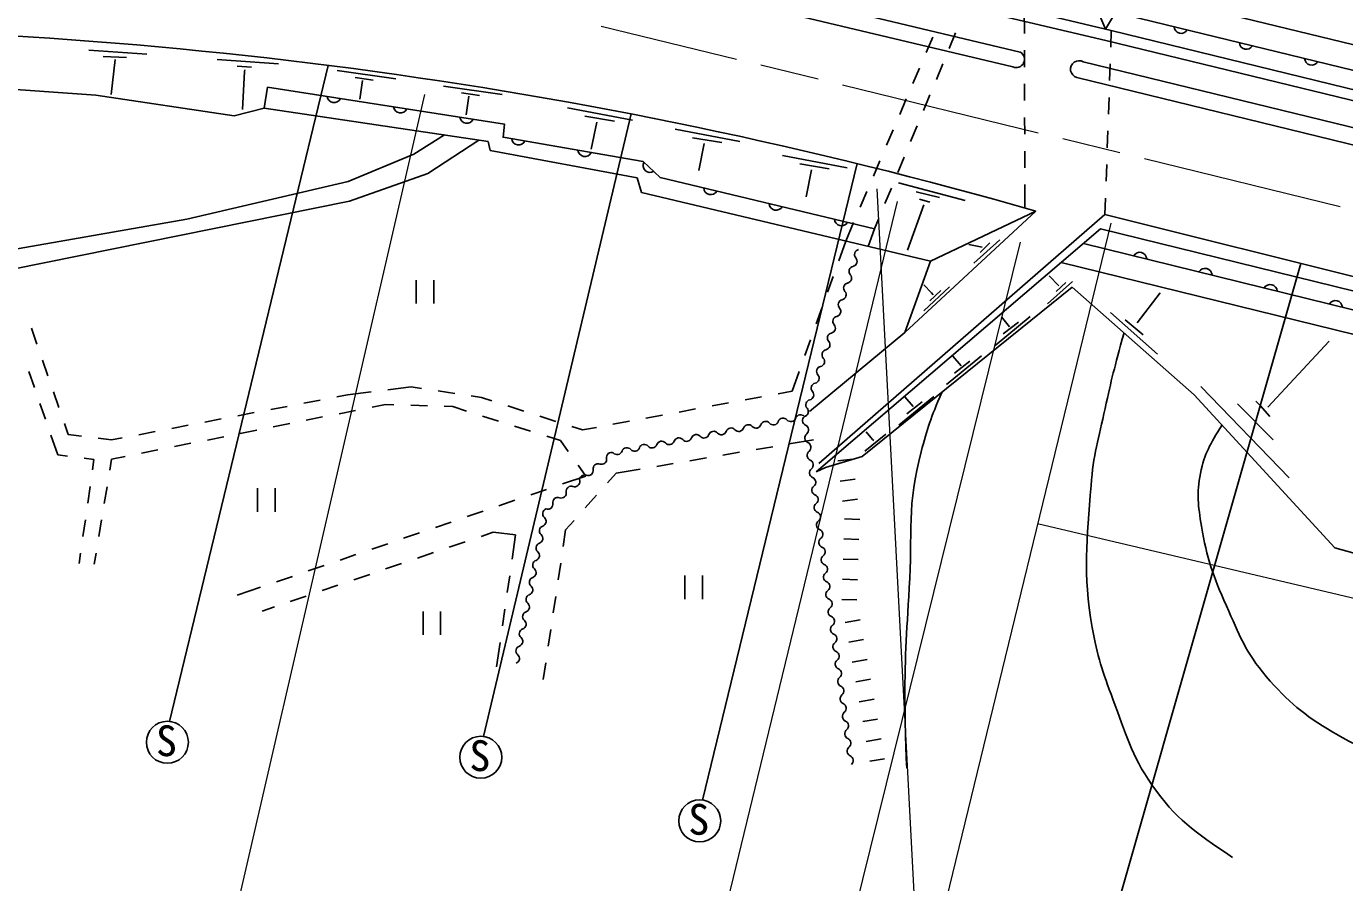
# Model space of a CAD drawing. Units: millimetres at full size, sheet at 1:1000; details may follow other scales. Extents: x 39400 to 680000, y 20000 to 380000.
# Drawn here: x 266836 to 345326, y 264980 to 315969 of the extents above; entities that cross this region are included whole.
import ezdxf
from ezdxf.enums import TextEntityAlignment as Align

# ---------------------------------------------------------------- set-up
doc = ezdxf.new("R2010")
doc.units = ezdxf.units.MM
doc.header["$LTSCALE"] = 1000
doc.linetypes.add('CHAIN', pattern=[18.5, 12, -1.5, 3.5, -1.5])
for name, color, linetype, lineweight in [('M-BGD', 7, 'Continuous', 25), ('M-BMK', 2, 'CHAIN', 13), ('M-STR-HTXT', 7, 'Continuous', 13), ('M-STR-STR1', 1, 'Continuous', 25)]:
    doc.layers.add(name, color=color, linetype=linetype, lineweight=lineweight)
doc.styles.add('ＭＳ ゴシック', font='')
doc.styles.get('ＭＳ ゴシック').set_extended_font_data('MS Gothic')

msp = doc.modelspace()

# ---------------------------------------------------------------- linework, layer by layer
at = {"layer": 'M-BGD'}
for p, q in [((313941, 319174), (331109, 315120)), ((331090, 315801), (329742, 319033)), ((429518, 294581), (331971, 318251)), ((326010, 314441), (313424, 317432)), ((325568, 313551), (313029, 316537)), ((331674, 316801), (331090, 315801)), ((321780, 314659), (322162, 315583)), ((331435, 315720), (435050, 290343)), ((320798, 315328), (320406, 314408)), ((434657, 289919), (331109, 315120)), ((270557, 314552), (274006, 314315)), ((271414, 314184), (272807, 314114)), ((272128, 313997), (271882, 311914)), ((278193, 313992), (281844, 313729)), ((284812, 313646), (275365, 274580)), ((279382, 313604), (280248, 313549)), ((279819, 313276), (279710, 311022)), ((279835, 313378), (279819, 313276)), ((285339, 313340), (288838, 312837)), ((320013, 313488), (319621, 312568)), ((321016, 312811), (321398, 313735)), ((329768, 313857), (460567, 281945)), ((256074, 312932), (270963, 311865)), ((286410, 312930), (287485, 312774)), ((286844, 312743), (286695, 311637)), ((291673, 312413), (295172, 311909)), ((461295, 280658), (329378, 312926)), ((270963, 311865), (279218, 310641)), ((280990, 311097), (281184, 312344)), ((292745, 312003), (293820, 311847)), ((293178, 311816), (293029, 310710)), ((319229, 311649), (318837, 310729)), ((320251, 310962), (320634, 311886)), ((279218, 310641), (280990, 311097)), ((280990, 311097), (294322, 309118)), ((299056, 311121), (302917, 310384)), ((294047, 273689), (302846, 310753)), ((300091, 310612), (301847, 310331)), ((300794, 310261), (300460, 308664)), ((289902, 308359), (291731, 309503)), ((305461, 309848), (309322, 309111)), ((306496, 309339), (308252, 309058)), ((318445, 309809), (318053, 308889)), ((319487, 309114), (319869, 310038)), ((293774, 309200), (290732, 307213)), ((294322, 309118), (294445, 308574)), ((294445, 308574), (303200, 306942)), ((307199, 308988), (306865, 307390)), ((285992, 306740), (289902, 308359)), ((316296, 307800), (307098, 269895)), ((311852, 308285), (315713, 307548)), ((312887, 307776), (314643, 307495)), ((317660, 307969), (317268, 307049)), ((318723, 307266), (319105, 308190)), ((290732, 307213), (286071, 305555)), ((303200, 306942), (303463, 306082)), ((313589, 307425), (313256, 305828)), ((276395, 304488), (285992, 306740)), ((316876, 306129), (316484, 305209)), ((317958, 305418), (318341, 306342)), ((318770, 306650), (322737, 305608)), ((319812, 306123), (321204, 305784)), ((286071, 305555), (265922, 301488)), ((303463, 306082), (320662, 301986)), ((320268, 305351), (319308, 302636)), ((320010, 305679), (320631, 305503)), ((331058, 304760), (314028, 289937)), ((326938, 304965), (319144, 297748)), ((320662, 301986), (326938, 304965)), ((401405, 287196), (331058, 304760)), ((265139, 302514), (276395, 304488)), ((313870, 289437), (330800, 303918)), ((316092, 304289), (315622, 303186)), ((317337, 303915), (316958, 302868)), ((317337, 303915), (317576, 304494)), ((330800, 303918), (402013, 286400)), ((315622, 303186), (315204, 302015)), ((324789, 303259), (323244, 301863)), ((324211, 303088), (323618, 302510)), ((387527, 288796), (329779, 303045)), ((323743, 302830), (322955, 302971)), ((319144, 297748), (320662, 301986)), ((328455, 301913), (387033, 287480)), ((342720, 301848), (331759, 263476)), ((290053, 300861), (290053, 299461)), ((291103, 299461), (291103, 300861)), ((314868, 301074), (314532, 300132)), ((329118, 300785), (327636, 299443)), ((328315, 300528), (327730, 301113)), ((328728, 300707), (328151, 300185)), ((329107, 300436), (316608, 290358)), ((320724, 300092), (320264, 300576)), ((321808, 300466), (320264, 299031)), ((321286, 300240), (320623, 299616)), ((320825, 299990), (320724, 300092)), ((336374, 294037), (329107, 300436)), ((332977, 298308), (334342, 300110)), ((314196, 299190), (313860, 298248)), ((326598, 298689), (324523, 296972)), ((325381, 298080), (324890, 298665)), ((325912, 298361), (324991, 297651)), ((331383, 298932), (334192, 296457)), ((332267, 298503), (333328, 297598)), ((267463, 297046), (267135, 297991)), ((319144, 297748), (313474, 293026)), ((313524, 297306), (313187, 296364)), ((340746, 293289), (344415, 297221)), ((268118, 295156), (267791, 296101)), ((323706, 296357), (321631, 294641)), ((322489, 295748), (321998, 296333)), ((323020, 296029), (322099, 295319)), ((266982, 295408), (267311, 294464)), ((312851, 295423), (312434, 294252)), ((289750, 294502), (288351, 294327)), ((290360, 294410), (289750, 294502)), ((336762, 294527), (342027, 289076)), ((268774, 293267), (268446, 294211)), ((284331, 293717), (283349, 293530)), ((285959, 294028), (285313, 293905)), ((287359, 294203), (285959, 294028)), ((292338, 294112), (291349, 294261)), ((293937, 293870), (293327, 293962)), ((294559, 293670), (293937, 293870)), ((310611, 293914), (309628, 293732)), ((312434, 294252), (311595, 294096)), ((320859, 293938), (318784, 292221)), ((319642, 293329), (319150, 293914)), ((320172, 293610), (319252, 292900)), ((344747, 284914), (336374, 294037)), ((340044, 293658), (340303, 293386)), ((267641, 293520), (267970, 292575)), ((280402, 292967), (279420, 292779)), ((282367, 293342), (281384, 293154)), ((285456, 292905), (286437, 293102)), ((287417, 293298), (288217, 293458)), ((288217, 293458), (288719, 293441)), ((289718, 293408), (290718, 293375)), ((291717, 293343), (292219, 293326)), ((292219, 293326), (293047, 293065)), ((296463, 293056), (295511, 293363)), ((304712, 292820), (303729, 292638)), ((306679, 293185), (305695, 293002)), ((308645, 293549), (307662, 293367)), ((338947, 293500), (341080, 291341)), ((340303, 293386), (340869, 292728)), ((269332, 291659), (269101, 292322)), ((276473, 292216), (275491, 292029)), ((278438, 292592), (277455, 292404)), ((281534, 292121), (282515, 292317)), ((283495, 292513), (284476, 292709)), ((294001, 292764), (294954, 292463)), ((295908, 292162), (296862, 291861)), ((298366, 292442), (297414, 292749)), ((299940, 291935), (299318, 292136)), ((300779, 292091), (299940, 291935)), ((302746, 292455), (301762, 292273)), ((268300, 291631), (268713, 290447)), ((270119, 291562), (269332, 291659)), ((271899, 291343), (271111, 291439)), ((272544, 291466), (271899, 291343)), ((274509, 291841), (273527, 291653)), ((277612, 291336), (278592, 291532)), ((279573, 291728), (280553, 291924)), ((297815, 291560), (298643, 291299)), ((298643, 291299), (299104, 290653)), ((313693, 291349), (312257, 291106)), ((318010, 291679), (316756, 290681)), ((317214, 291372), (316834, 291825)), ((317287, 291300), (317214, 291372)), ((268713, 290447), (269287, 290377)), ((273690, 290551), (274670, 290747)), ((275651, 290943), (276631, 291140)), ((309299, 290605), (308313, 290438)), ((311271, 290939), (310285, 290772)), ((270280, 290255), (270854, 290184)), ((270854, 290184), (270766, 289558)), ((271801, 289537), (271910, 290195)), ((271910, 290195), (272709, 290355)), ((299684, 289838), (300144, 289192)), ((305356, 289936), (304370, 289769)), ((307327, 290271), (306342, 290103)), ((313870, 289437), (314423, 289700)), ((314423, 289700), (316608, 290358)), ((316051, 290190), (315157, 290088)), ((300144, 289192), (298759, 288719)), ((301948, 289359), (301445, 288794)), ((303384, 289602), (301948, 289359)), ((316187, 288998), (315293, 288896)), ((270626, 288568), (270486, 287578)), ((271474, 287564), (271637, 288550)), ((280590, 288464), (280590, 287064)), ((281640, 287064), (281640, 288464)), ((297813, 288395), (296867, 288071)), ((295920, 287748), (294974, 287424)), ((300780, 288047), (300114, 287301)), ((316324, 287806), (315430, 287704)), ((270347, 286587), (270207, 285597)), ((271147, 285591), (271310, 286577)), ((294028, 287101), (293082, 286777)), ((299449, 286554), (298946, 285989)), ((316452, 286614), (315553, 286645)), ((290243, 285806), (289297, 285483)), ((292136, 286453), (291189, 286130)), ((294632, 285848), (293906, 285600)), ((294632, 285848), (295966, 285690)), ((298946, 285989), (298797, 284996)), ((288351, 285159), (287405, 284835)), ((292959, 285277), (292013, 284953)), ((295966, 285690), (295756, 284235)), ((316411, 285414), (315511, 285445)), ((270067, 284607), (269979, 283981)), ((270874, 283946), (270983, 284604)), ((286459, 284512), (285512, 284188)), ((291067, 284630), (290121, 284307)), ((316369, 284215), (315470, 284246)), ((352409, 282781), (344747, 284914)), ((284566, 283864), (283620, 283541)), ((289174, 283983), (288228, 283660)), ((298649, 284007), (298501, 283018)), ((280781, 282570), (279396, 282096)), ((282674, 283217), (281728, 282894)), ((285389, 282690), (284443, 282367)), ((287282, 283337), (286335, 283013)), ((295613, 283245), (295470, 282256)), ((306049, 283266), (306049, 281866)), ((307099, 281866), (307099, 283266)), ((316327, 283016), (315428, 283047)), ((283497, 282043), (282550, 281720)), ((298353, 282029), (298205, 281040)), ((316286, 281816), (315386, 281848)), ((281604, 281397), (280877, 281148)), ((290453, 281133), (290453, 279733)), ((291503, 279733), (291503, 281133)), ((295327, 281266), (295184, 280276)), ((316477, 280633), (315590, 280477)), ((298057, 280051), (297909, 279062)), ((316685, 279452), (315798, 279295)), ((295040, 279286), (294830, 277831)), ((297761, 278073), (297612, 277081)), ((316893, 278270), (316007, 278114)), ((317101, 277088), (316215, 276932)), ((317309, 275906), (316423, 275750)), ((317517, 274724), (316631, 274568)), ((317725, 273542), (316839, 273386)), ((317934, 272361), (317047, 272205))]:
    msp.add_line(p, q, dxfattribs=at)
for points in [[(331674, 316801), (428182, 293323), (435050, 290343)], [(281184, 312344), (295299, 310155), (295220, 309365), (303566, 307917), (304567, 306969), (317337, 303915)]]:
    msp.add_lwpolyline(points, dxfattribs=at)
for centre in [(275232, 273337), (293893, 272448), (306926, 268657)]:
    msp.add_circle(centre, 1250, dxfattribs=at)
for centre, radius, start, end in [((249406, 35280), 280609, 73.96063, 90.92739), ((335588, 315969), 417, 182.58682, 330.06641), ((339475, 315024), 417, 182.58682, 330.06641), ((325766, 314008), 497, 246.56174, 60.57652), ((343362, 314078), 417, 182.58682, 330.06641), ((329514, 313416), 509, 60.05005, 254.48313), ((285154, 311846), 417, 187.44632, 334.92591), ((289107, 311233), 417, 187.44632, 334.92591), ((293060, 310620), 417, 187.44632, 334.92591), ((296148, 309322), 417, 186.41728, 333.89687), ((300089, 308639), 417, 186.41728, 333.89687), ((303974, 307691), 417, 152.80836, 300.28795), ((307582, 306368), 417, 182.80916, 330.28875), ((311473, 305437), 417, 182.80916, 330.28875), ((315363, 304507), 417, 182.80916, 330.28875), ((316443, 302378), 302, 102.29775, 221.78377), ((333129, 302099), 417, 2.39958, 149.87917), ((316121, 301384), 302, 102.29775, 221.78377), ((315992, 301975), 302, 282.29775, 41.78377), ((337013, 301140), 417, 2.39958, 149.87917), ((315799, 300390), 302, 102.29775, 221.78377), ((315670, 300981), 302, 282.29775, 41.78377), ((315348, 299987), 302, 282.29775, 41.78377), ((340896, 300182), 417, 2.39958, 149.87917), ((315026, 298994), 302, 282.29775, 41.78377), ((315477, 299396), 302, 102.29775, 221.78377), ((344780, 299224), 417, 2.39958, 149.87917), ((315155, 298403), 302, 102.29775, 221.78377), ((314833, 297409), 302, 102.29775, 221.78377), ((314704, 298000), 302, 282.29775, 41.78377), ((314511, 296415), 302, 102.29775, 221.78377), ((314382, 297006), 302, 282.29775, 41.78377), ((314060, 296012), 302, 282.29775, 41.78377), ((313738, 295019), 302, 282.29775, 41.78377), ((314189, 295422), 302, 102.29775, 221.78377), ((313866, 294428), 302, 102.29775, 221.78377), ((313544, 293434), 302, 102.29775, 221.78377), ((313416, 294025), 302, 282.29775, 41.78377), ((312928, 292534), 306, 41.37581, 160.11964), ((313093, 293031), 302, 282.29775, 41.78377), ((308792, 291748), 306, 41.37581, 160.11964), ((309251, 292153), 306, 221.37581, 340.11964), ((309826, 291945), 306, 41.37581, 160.11964), ((310285, 292349), 306, 221.37581, 340.11964), ((310860, 292141), 306, 41.37581, 160.11964), ((311319, 292545), 306, 221.37581, 340.11964), ((311894, 292337), 306, 41.37581, 160.11964), ((312353, 292742), 306, 221.37581, 340.11964), ((313344, 292497), 303, 127.98596, 247.39165), ((313111, 291938), 303, 307.98596, 67.39165), ((304656, 290963), 306, 41.37581, 160.11964), ((305115, 291368), 306, 221.37581, 340.11964), ((305690, 291160), 306, 41.37581, 160.11964), ((306149, 291564), 306, 221.37581, 340.11964), ((306724, 291356), 306, 41.37581, 160.11964), ((307183, 291760), 306, 221.37581, 340.11964), ((307758, 291552), 306, 41.37581, 160.11964), ((308217, 291956), 306, 221.37581, 340.11964), ((313484, 291461), 303, 127.98596, 247.39165), ((301680, 290293), 302, 70.06154, 189.69775), ((302013, 290779), 306, 221.37581, 340.11964), ((302588, 290571), 306, 41.37581, 160.11964), ((303047, 290975), 306, 221.37581, 340.11964), ((303622, 290767), 306, 41.37581, 160.11964), ((304081, 291171), 306, 221.37581, 340.11964), ((313624, 290425), 303, 127.98596, 247.39165), ((313251, 290902), 303, 307.98596, 67.39165), ((300880, 289624), 302, 70.06154, 189.69775), ((301086, 290191), 302, 250.06154, 9.69775), ((313391, 289866), 303, 307.98596, 67.39165), ((299485, 288854), 302, 250.06154, 9.69775), ((300080, 288956), 302, 70.06154, 189.69775), ((300285, 289523), 302, 250.06154, 9.69775), ((313764, 289389), 303, 127.98596, 247.39165), ((313531, 288830), 303, 307.98596, 67.39165), ((298684, 288185), 302, 250.06154, 9.69775), ((299279, 288287), 302, 70.06154, 189.69775), ((313904, 288353), 303, 127.98596, 247.39165), ((313671, 287794), 303, 307.98596, 67.39165), ((297884, 287516), 302, 250.06154, 9.69775), ((298479, 287618), 302, 70.06154, 189.69775), ((314044, 287317), 303, 127.98596, 247.39165), ((297879, 286949), 300, 109.02152, 228.92746), ((297484, 286496), 300, 289.02152, 48.92746), ((314183, 286281), 303, 127.98596, 247.39165), ((313811, 286758), 303, 307.98596, 67.39165), ((297680, 285928), 300, 109.02152, 228.92746), ((313951, 285722), 303, 307.98596, 67.39165), ((297481, 284907), 300, 109.02152, 228.92746), ((297285, 285475), 300, 289.02152, 48.92746), ((314323, 285245), 303, 127.98596, 247.39165), ((314091, 284686), 303, 307.98596, 67.39165), ((297282, 283886), 300, 109.02152, 228.92746), ((297086, 284454), 300, 289.02152, 48.92746), ((314463, 284208), 303, 127.98596, 247.39165), ((296887, 283433), 300, 289.02152, 48.92746), ((314603, 283172), 303, 127.98596, 247.39165), ((314230, 283650), 303, 307.98596, 67.39165), ((297083, 282865), 300, 109.02152, 228.92746), ((296689, 282412), 300, 289.02152, 48.92746), ((314370, 282613), 303, 307.98596, 67.39165), ((296884, 281844), 300, 109.02152, 228.92746), ((314743, 282136), 303, 127.98596, 247.39165), ((314510, 281577), 303, 307.98596, 67.39165), ((296685, 280823), 300, 109.02152, 228.92746), ((296490, 281391), 300, 289.02152, 48.92746), ((314883, 281100), 303, 127.98596, 247.39165), ((296291, 280370), 300, 289.02152, 48.92746), ((315023, 280064), 303, 127.98596, 247.39165), ((314650, 280541), 303, 307.98596, 67.39165), ((296486, 279802), 300, 109.02152, 228.92746), ((296092, 279349), 300, 289.02152, 48.92746), ((314790, 279505), 303, 307.98596, 67.39165), ((296288, 278781), 300, 109.02152, 228.92746), ((315163, 279028), 303, 127.98596, 247.39165), ((314930, 278469), 303, 307.98596, 67.39165), ((295893, 278328), 300, 289.02152, 48.92746), ((315302, 277992), 303, 127.98596, 247.39165), ((315442, 276956), 303, 127.98596, 247.39165), ((315070, 277433), 303, 307.98596, 67.39165), ((315210, 276397), 303, 307.98596, 67.39165), ((315582, 275920), 303, 127.98596, 247.39165), ((315349, 275361), 303, 307.98596, 67.39165), ((315722, 274884), 303, 127.98596, 247.39165), ((315862, 273848), 303, 127.98596, 247.39165), ((315489, 274325), 303, 307.98596, 67.39165), ((315629, 273289), 303, 307.98596, 67.39165), ((316002, 272812), 303, 127.98596, 247.39165), ((315769, 272253), 303, 307.98596, 67.39165)]:
    msp.add_arc(centre, radius, start, end, dxfattribs=at)
for points, knots in [([(338640, 266482), (336344, 268074), (335290, 268735), (333852, 270804), (332603, 272600), (332307, 273856), (331531, 275901), (330915, 277527), (330604, 278468), (330300, 280180), (329724, 283433), (329995, 285343), (330228, 288638), (330356, 290450), (330680, 291438), (331064, 293213), (331447, 294987), (331608, 295578), (332191, 297720)], [0, 0, 0, 0, 1, 1, 1, 2, 2, 2, 3, 3, 3, 4, 4, 4, 5, 5, 5, 6, 6, 6, 6]), ([(321342, 294175), (320660, 292617), (320502, 292040), (320111, 290626), (319264, 287570), (319599, 285702), (319406, 282536), (319237, 279750), (319121, 278186), (319153, 275394), (319169, 273985), (319172, 273509), (319258, 271787)], [0, 0, 0, 0, 1, 1, 1, 2, 2, 2, 3, 3, 3, 4, 4, 4, 4]), ([(338031, 292232), (337315, 291079), (336989, 290558), (336745, 289349), (336502, 288147), (336605, 287420), (336804, 286209), (337118, 284295), (337487, 283238), (338285, 281470), (339061, 279751), (339416, 278686), (340655, 277264), (341981, 275740), (342881, 274969), (344624, 273946), (345793, 273260), (346296, 273017), (347764, 272465)], [0, 0, 0, 0, 1, 1, 1, 2, 2, 2, 3, 3, 3, 4, 4, 4, 5, 5, 5, 6, 6, 6, 6])]:
    msp.add_open_spline(points, degree=3, knots=knots, dxfattribs=at)
at = {"layer": 'M-BMK'}
msp.add_line((363031, 300845), (301066, 315969), dxfattribs=at)
at = {"layer": 'M-STR-HTXT'}
for p, q in [((290531, 311919), (278327, 258990)), ((321234, 234892), (317501, 306297)), ((318682, 305546), (305839, 252599)), ((331406, 304257), (317988, 249158)), ((326011, 303116), (313068, 250783)), ((397225, 269747), (327045, 286351))]:
    msp.add_line(p, q, dxfattribs=at)
at = {"layer": 'M-STR-STR1'}
for p, q in [((326253, 316944), (326258, 315547)), ((331435, 315720), (326253, 316944)), ((331435, 315720), (331401, 314737)), ((326261, 314547), (326264, 313547)), ((331367, 313738), (331332, 312738)), ((326268, 312547), (326271, 311547)), ((331298, 311739), (331264, 310739)), ((326274, 310547), (326278, 309547)), ((331229, 309740), (331195, 308741)), ((326281, 308547), (326284, 307547)), ((331160, 307741), (331126, 306742)), ((326287, 306547), (326292, 305150)), ((331092, 305742), (331058, 304760))]:
    msp.add_line(p, q, dxfattribs=at)

# ---------------------------------------------------------------- texts
at = {"layer": 'M-BGD', "style": 'ＭＳ ゴシック'}
for p in [(274553, 271963), (293214, 271075), (306248, 267283)]:
    msp.add_text('S', height=1833, dxfattribs=at).set_placement(p, align=Align.BOTTOM_LEFT)

doc.saveas('drawing.dxf')
